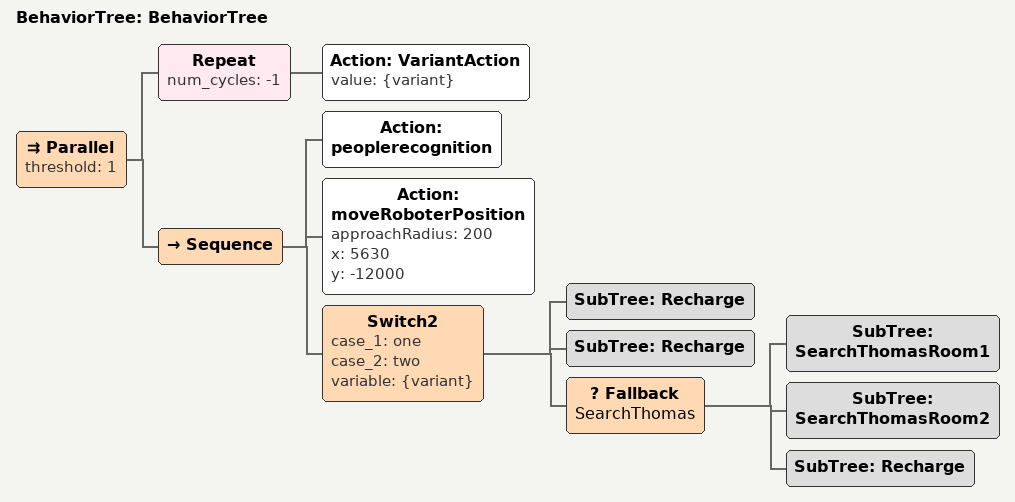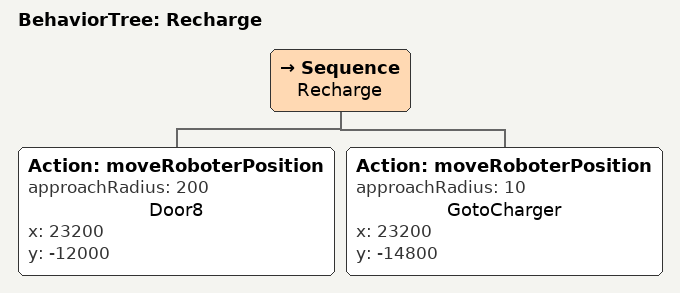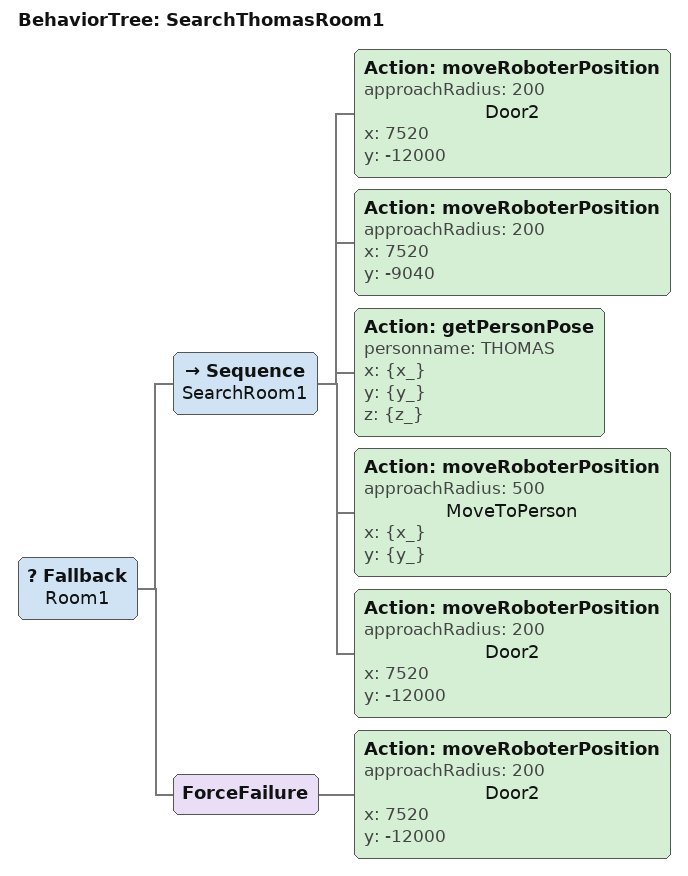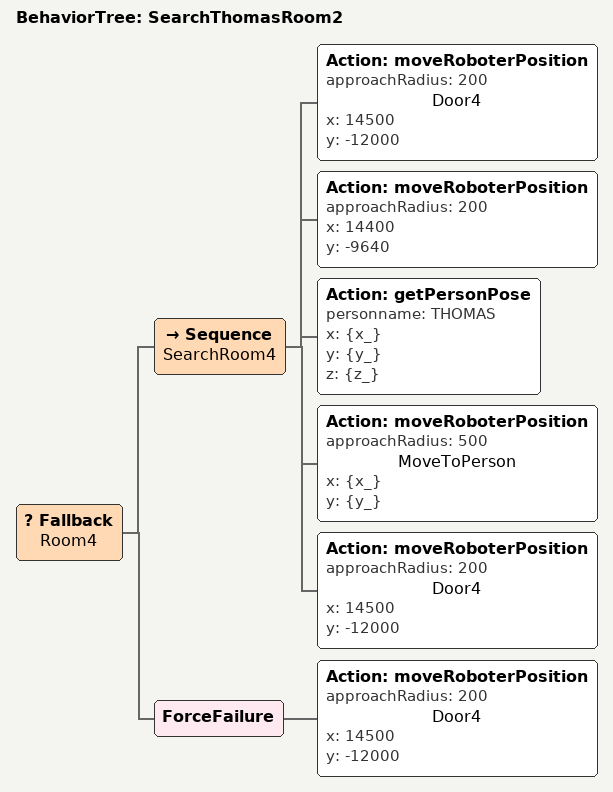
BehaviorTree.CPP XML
<?xml version="1.0"?>
<root main_tree_to_execute="BehaviorTree">
    <BehaviorTree ID="BehaviorTree">
        <Parallel threshold="1">
            <Repeat num_cycles="-1">
                <Action ID="VariantAction" value="{variant}"/>
            </Repeat>
            <Sequence>
                <Action ID="peoplerecognition"/>
                <Action ID="moveRoboterPosition" approachRadius="200" x="5630" y="-12000"/>
                <Switch2 case_1="one" case_2="two" variable="{variant}">
                    <SubTree ID="Recharge"/>
                    <SubTree ID="Recharge"/>
                    <Fallback name="SearchThomas">
                        <SubTree ID="SearchThomasRoom1"/>
                        <SubTree ID="SearchThomasRoom2"/>
                        <SubTree ID="Recharge"/>
                    </Fallback>
                </Switch2>
            </Sequence>
        </Parallel>
    </BehaviorTree>
    <BehaviorTree ID="Recharge">
        <Sequence name="Recharge">
            <Action ID="moveRoboterPosition" approachRadius="200" name="Door8" x="23200" y="-12000"/>
            <Action ID="moveRoboterPosition" approachRadius="10" name="GotoCharger" x="23200" y="-14800"/>
        </Sequence>
    </BehaviorTree>
    <BehaviorTree ID="SearchThomasRoom1">
        <Fallback name="Room1">
            <Sequence name="SearchRoom1">
                <Action ID="moveRoboterPosition" approachRadius="200" name="Door2" x="7520" y="-12000"/>
                <Action ID="moveRoboterPosition" approachRadius="200" x="7520" y="-9040"/>
                <Action ID="getPersonPose" personname="THOMAS" x="{x_}" y="{y_}" z="{z_}"/>
                <Action ID="moveRoboterPosition" approachRadius="500" name="MoveToPerson" x="{x_}" y="{y_}"/>
                <Action ID="moveRoboterPosition" approachRadius="200" name="Door2" x="7520" y="-12000"/>
            </Sequence>
            <ForceFailure>
                <Action ID="moveRoboterPosition" approachRadius="200" name="Door2" x="7520" y="-12000"/>
            </ForceFailure>
        </Fallback>
    </BehaviorTree>
    <BehaviorTree ID="SearchThomasRoom2">
        <Fallback name="Room4">
            <Sequence name="SearchRoom4">
                <Action ID="moveRoboterPosition" approachRadius="200" name="Door4" x="14500" y="-12000"/>
                <Action ID="moveRoboterPosition" approachRadius="200" x="14400" y="-9640"/>
                <Action ID="getPersonPose" personname="THOMAS" x="{x_}" y="{y_}" z="{z_}"/>
                <Action ID="moveRoboterPosition" approachRadius="500" name="MoveToPerson" x="{x_}" y="{y_}"/>
                <Action ID="moveRoboterPosition" approachRadius="200" name="Door4" x="14500" y="-12000"/>
            </Sequence>
            <ForceFailure>
                <Action ID="moveRoboterPosition" approachRadius="200" name="Door4" x="14500" y="-12000"/>
            </ForceFailure>
        </Fallback>
    </BehaviorTree>
</root>
